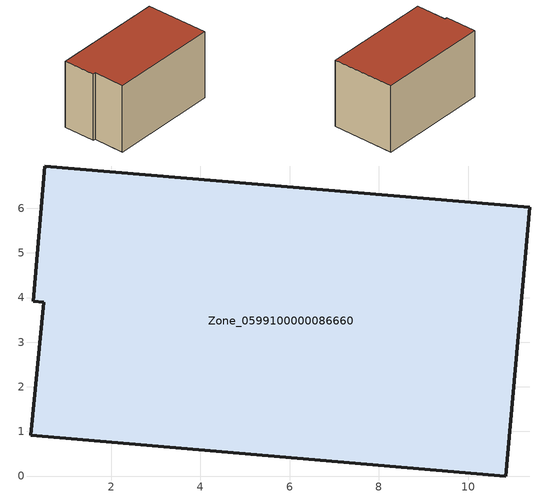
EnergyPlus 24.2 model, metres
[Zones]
Zone_0599100000086660
 floor ground (C_G): 11.38,6.03 10.85,0 0.2,0.91 0.49,3.89 0.25,3.91 0.51,6.95 z0
 wall outside (C_F): 11.38,6.03 0.51,6.95 0.25,3.91 0.49,3.89 0.2,0.91 10.85,0 11.38,6.03 z0:6.59
 roof outside (C_R): 10.85,0 11.38,6.03 0.51,6.95 0.25,3.91 0.49,3.89 0.2,0.91 z6.59
[BUILDING]
Pand.0599100000086660: North Axis=0; Terrain=City; Loads Convergence Tolerance Value=0.04; Temperature Convergence Tolerance Value=0.4; Solar Distribution=FullExterior; Maximum Number of Warmup Days=25; Minimum Number of Warmup Days=1
[Site:Location]
Rotterdam.The.Hague.AP_ZH_NLD Design_Conditions: Latitude=51.96; Longitude=4.45; Time Zone=1; Elevation=-4.5
[SITE:GROUNDTEMPERATURE:BUILDINGSURFACE]
18, 18, 18, 18, 18, 18, 18, 18, 18, 18, 18, 18
[MATERIAL] Thermal Absorptance=0.9; Solar Absorptance=0.7; Visible Absorptance=0.7
Name | Roughness | Thickness | Conductivity | Density | Specific Heat
G.D.1965 | MediumSmooth | 0.15 | 1 | 540 | 1210
F.D.1965 | Rough | 0.3 | 0.857143 | 1920 | 840
R.D.1965 | MediumRough | 0.2 | 0.08 | 1500 | 1000
[CONSTRUCTION]
C_G: G.D.1965
C_F: F.D.1965
C_R: R.D.1965
[ZONE]
Zone_0599100000086660: Type=1; Multiplier=1; Ceiling Height=Autocalculate; Volume=Autocalculate; Floor Area=autocalculate; Part of Total Floor Area=Yes
[ZONEINFILTRATION:DESIGNFLOWRATE]
Infil_Zone_0599100000086660: Zone or ZoneList or Space or SpaceList=Zone_0599100000086660; Schedule=AlwaysOn; Design Flow Rate Calculation Method=Flow/Area; Flow Rate per Floor Area=0.0042; Constant Term Coefficient=1; Temperature Term Coefficient=0; Velocity Term Coefficient=0; Velocity Squared Term Coefficient=0
[HVACTEMPLATE:ZONE:IDEALLOADSAIRSYSTEM]
Zone_0599100000086660: Maximum Heating Supply Air Temperature=50; Minimum Cooling Supply Air Temperature=13; Maximum Heating Supply Air Humidity Ratio=0.0156; Minimum Cooling Supply Air Humidity Ratio=0.0077; Heating Limit=NoLimit; Cooling Limit=NoLimit; Dehumidification Control Type=ConstantSensibleHeatRatio; Cooling Sensible Heat Ratio=0.7; Dehumidification Setpoint=60; Humidification Control Type=None; Humidification Setpoint=30; Outdoor Air Method=None; Outdoor Air Flow Rate per Person=0.00944; Outdoor Air Flow Rate per Zone Floor Area=0; Outdoor Air Flow Rate per Zone=0; Demand Controlled Ventilation Type=None; Outdoor Air Economizer Type=NoEconomizer; Heat Recovery Type=None; Sensible Heat Recovery Effectiveness=0.7; Latent Heat Recovery Effectiveness=0.65
[ZONECONTROL:THERMOSTAT]
ThermostatControl_Zone_0599100000086660: Zone or ZoneList=Zone_0599100000086660; Control Type Schedule=DualSetpointControlType; Control 1=Thermostat_Zone_0599100000086660; Temperature Difference Between Cutout And Setpoint=0
[THERMOSTATSETPOINT:DUALSETPOINT]
Thermostat_Zone_0599100000086660: Heating Setpoint Temperature Schedule=HeatingSetpoint_Zone_0599100000086660; Cooling Setpoint Temperature Schedule=CoolingSetpoint_Zone_0599100000086660
[SCHEDULE:COMPACT]
HeatingSetpoint_Zone_0599100000086660: Through: 12/31, For: AllDays, Until: 24:00, 21
CoolingSetpoint_Zone_0599100000086660: Through: 12/31, For: AllDays, Until: 24:00, 24
DualSetpointControlType: Through: 12/31, For: AllDays, Until: 24:00, 4
AlwaysOn: Through: 12/31, For: AllDays, Until: 24:00, 1
